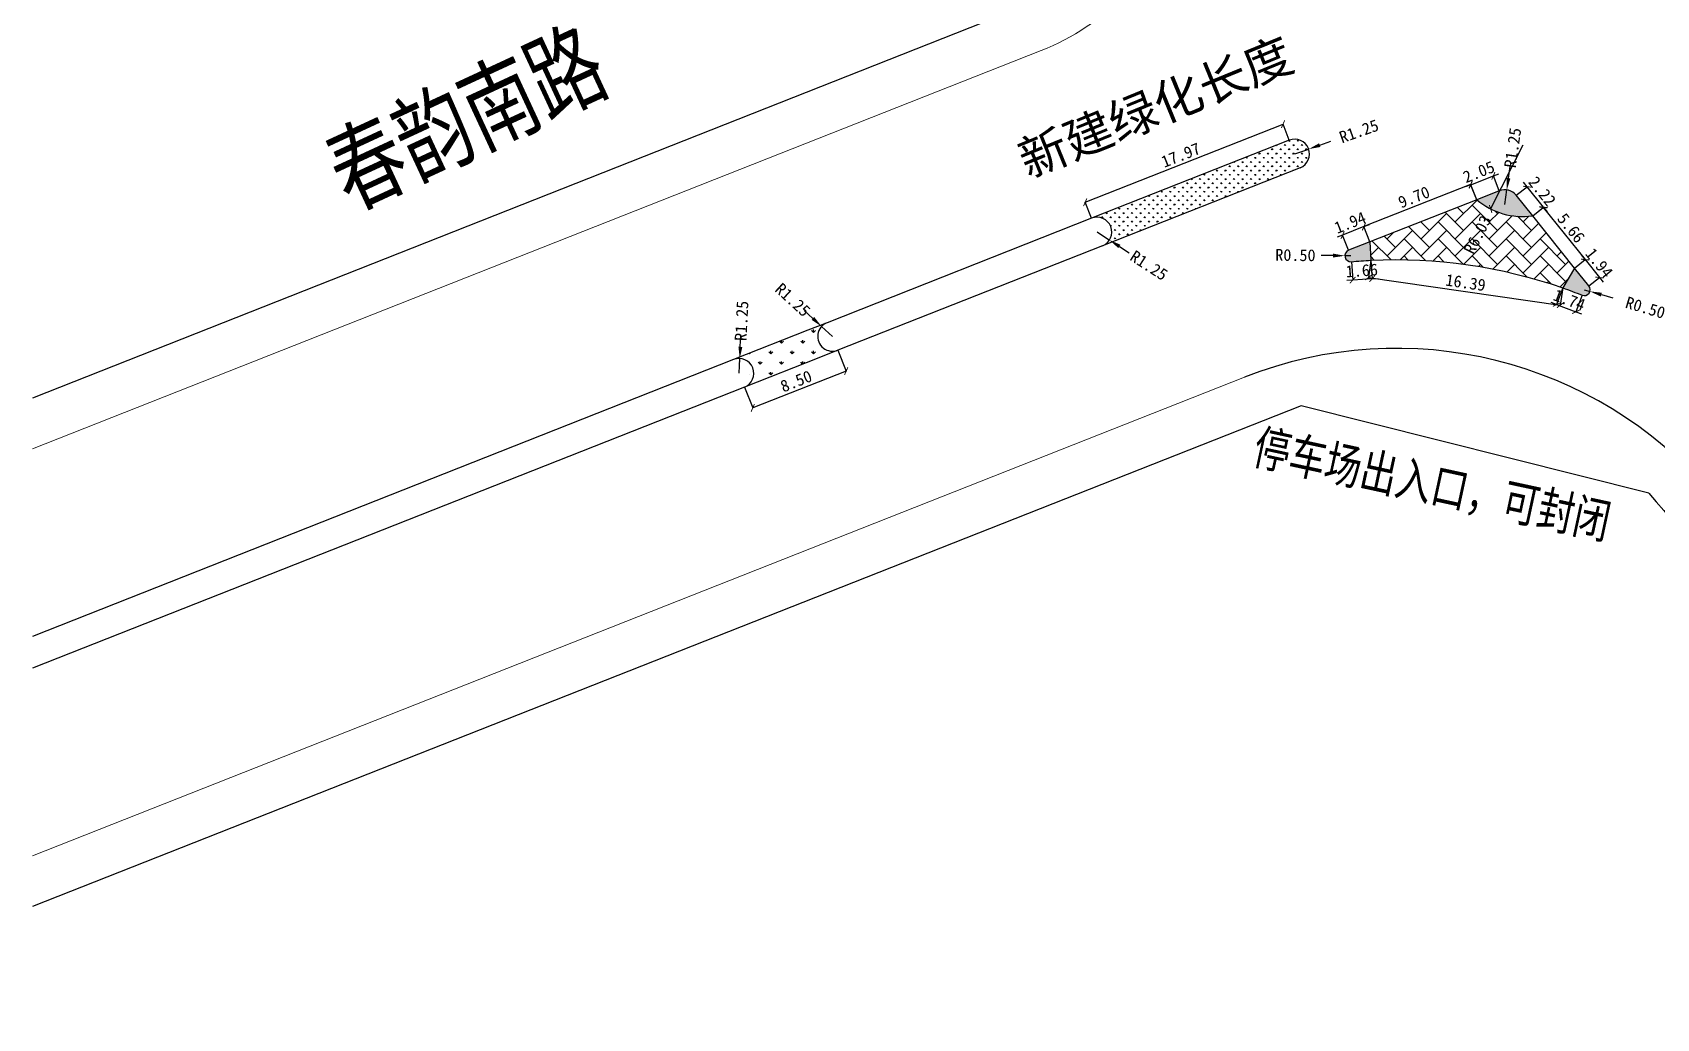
# Model space of a CAD drawing. Header units: millimetres. Extents: x 6299 to 195995, y 19522 to 226352.
# Drawn here: x 10130.2 to 10267.5, y 22331.6 to 22414.9 of the extents above; entities that cross this region are included whole.
import ezdxf

# ---------------------------------------------------------------- set-up
doc = ezdxf.new("R2010")
doc.units = ezdxf.units.MM
doc.linetypes.add('DASHDOT', pattern=[25.4, 12.7, -6.35, 0, -6.35])
for name, color, linetype in [('@-拆绿化长度', 5, 'Continuous'), ('@-道路名称', 7, 'Continuous'), ('@-道路红线', 1, 'Continuous'), ('@-隔离岛', 3, 'Continuous'), ('@-隔离岛标注', 7, 'Continuous'), ('ass', 7, 'Continuous'), ('RD-中线', 1, 'DASHDOT')]:
    doc.layers.add(name, color=color, linetype=linetype)
doc.layers.add('@-路缘石', color=7, linetype='Continuous', lineweight=0)
doc.layers.add('@-道路标线', color=7, linetype='Continuous', lineweight=0)
doc.styles.add('--黑体', font='simhei.ttf')
doc.styles.add('HZTXT', font='', dxfattribs={"width": 0.7, "height": 0.2})
doc.styles.add('黑体', font='simhei.ttf')
doc.styles.get('HZTXT').set_extended_font_data('NSimSun')
doc.dimstyles.new('标志标注', dxfattribs={"dimtxt": 1, "dimasz": 0.5, "dimexe": 0, "dimexo": 0, "dimgap": 0.25, "dimtad": 1, "dimzin": 0, "dimdsep": 46, "dimtxsty": '--黑体', "dimblk": 'ARCHTICK', "dimcen": 0.09, "dimadec": 0, "dimazin": 0, "dimtfac": 1, "dimtix": 1, "dimtmove": 2, "dimatfit": 0, "dimfxl": 1, "dimtolj": 1, "dimtzin": 0, "dimarcsym": 0})

# ---------------------------------------------------------------- blocks, each defined once
blk = doc.blocks.new('_ArchTick')
at = {"color": 0, "linetype": 'ByBlock', "const_width": 0.15}
blk.add_lwpolyline([(-0.5, -0.5), (0.5, 0.5)], dxfattribs=at)
blk = doc.blocks.new('*D11')
at = {"layer": '@-道路标线', "color": 0, "lineweight": -2, "ltscale": 1.5, "transparency": 16777216}
for p, q in [((10251.74, 22402.09), (10242.72, 22398.53)), ((10252.25, 22400.8), (10251.74, 22402.09)), ((10243.23, 22397.23), (10242.72, 22398.53))]:
    blk.add_line(p, q, dxfattribs=at)
at = {"layer": 'Defpoints', "color": 0, "ltscale": 1.5, "transparency": 16777216}
for p in [(10252.25, 22400.8, 0), (10242.72, 22398.53), (10243.23, 22397.23, 0)]:
    blk.add_point(p, dxfattribs=at)
at = {"layer": '@-道路标线', "color": 0, "lineweight": -2, "ltscale": 1.5, "transparency": 16777216, "xscale": 0.5, "yscale": 0.5, "zscale": 0.5}
for p, rotation in [((10251.74, 22402.09), 21.55299217261417), ((10242.72, 22398.53), 201.5529921726142)]:
    blk.add_blockref('_ArchTick', p, dxfattribs=dict(at, rotation=rotation))
at = {"layer": '@-道路标线', "color": 0, "ltscale": 1.5, "transparency": 16777216, "insert": (10246.95, 22401.02), "char_height": 1, "attachment_point": 5, "rotation": 21.553, "style": '--黑体'}
blk.add_mtext('\\A1;9.70', dxfattribs=at)
blk = doc.blocks.new('*D12')
at = {"layer": '@-道路标线', "color": 0, "lineweight": -2, "ltscale": 1.5, "transparency": 16777216}
for p, q in [((10253.66, 22402.82), (10254.13, 22403)), ((10251.75, 22402.07), (10251.29, 22401.88)), ((10251.75, 22402.07), (10253.66, 22402.82)), ((10252.25, 22400.8), (10251.75, 22402.07)), ((10254.16, 22401.55), (10253.66, 22402.82))]:
    blk.add_line(p, q, dxfattribs=at)
at = {"layer": 'Defpoints', "color": 0, "ltscale": 1.5, "transparency": 16777216}
for p in [(10253.66, 22402.82), (10252.25, 22400.8, 0), (10254.16, 22401.55, 0)]:
    blk.add_point(p, dxfattribs=at)
at = {"layer": '@-道路标线', "color": 0, "lineweight": -2, "ltscale": 1.5, "transparency": 16777216, "xscale": 0.5, "yscale": 0.5, "zscale": 0.5}
for p, rotation in [((10253.66, 22402.82), 201.552992172648), ((10251.75, 22402.07), 21.55299217264798)]:
    blk.add_blockref('_ArchTick', p, dxfattribs=dict(at, rotation=rotation))
at = {"layer": '@-道路标线', "color": 0, "ltscale": 1.5, "transparency": 16777216, "insert": (10252.43, 22403.15), "char_height": 1, "attachment_point": 5, "rotation": 21.553, "style": '--黑体'}
blk.add_mtext('\\A1;2.05', dxfattribs=at)
blk = doc.blocks.new('*D13')
at = {"layer": '@-道路标线', "color": 0, "lineweight": -2, "ltscale": 1.5, "transparency": 16777216}
for p, q in [((10255.6, 22401.17), (10256.51, 22401.9)), ((10256.51, 22401.9), (10256.2, 22402.29)), ((10257.9, 22400.17), (10256.51, 22401.9)), ((10256.99, 22399.44), (10257.9, 22400.17)), ((10257.9, 22400.17), (10258.21, 22399.78))]:
    blk.add_line(p, q, dxfattribs=at)
at = {"layer": 'Defpoints', "color": 0, "ltscale": 1.5, "transparency": 16777216}
for p in [(10256.51, 22401.9), (10255.6, 22401.17, 0), (10256.99, 22399.44, 0)]:
    blk.add_point(p, dxfattribs=at)
at = {"layer": '@-道路标线', "color": 0, "lineweight": -2, "ltscale": 1.5, "transparency": 16777216, "xscale": 0.5, "yscale": 0.5, "zscale": 0.5}
for p, rotation in [((10256.51, 22401.9), 308.700988388642), ((10257.9, 22400.17), 128.700988388642)]:
    blk.add_blockref('_ArchTick', p, dxfattribs=dict(at, rotation=rotation))
at = {"layer": '@-道路标线', "color": 0, "ltscale": 1.5, "transparency": 16777216, "insert": (10257.79, 22401.51), "char_height": 1, "attachment_point": 5, "rotation": 308.701, "style": '--黑体'}
blk.add_mtext('\\A1;2.22', dxfattribs=at)
blk = doc.blocks.new('*D14')
at = {"layer": '@-道路标线', "color": 0, "lineweight": -2, "ltscale": 1.5, "transparency": 16777216}
for p, q in [((10256.99, 22399.44), (10257.87, 22400.15)), ((10257.87, 22400.15), (10261.41, 22395.73)), ((10260.53, 22395.02), (10261.41, 22395.73))]:
    blk.add_line(p, q, dxfattribs=at)
at = {"layer": 'Defpoints', "color": 0, "ltscale": 1.5, "transparency": 16777216}
for p in [(10256.99, 22399.44), (10260.53, 22395.02, 0), (10261.41, 22395.73)]:
    blk.add_point(p, dxfattribs=at)
at = {"layer": '@-道路标线', "color": 0, "lineweight": -2, "ltscale": 1.5, "transparency": 16777216, "xscale": 0.5, "yscale": 0.5, "zscale": 0.5}
for p, rotation in [((10257.87, 22400.15), 128.7009883887915), ((10261.41, 22395.73), 308.7009883887915)]:
    blk.add_blockref('_ArchTick', p, dxfattribs=dict(at, rotation=rotation))
at = {"layer": '@-道路标线', "color": 0, "ltscale": 1.5, "transparency": 16777216, "insert": (10260.23, 22398.41), "char_height": 1, "attachment_point": 5, "rotation": 308.701, "style": '--黑体'}
blk.add_mtext('\\A1;5.66', dxfattribs=at)
blk = doc.blocks.new('*D15')
at = {"layer": '@-道路标线', "color": 0, "lineweight": -2, "ltscale": 1.5, "transparency": 16777216}
for p, q in [((10261.42, 22395.74), (10261.11, 22396.13)), ((10260.53, 22395.02), (10261.42, 22395.74)), ((10261.42, 22395.74), (10262.63, 22394.22)), ((10261.74, 22393.51), (10262.63, 22394.22)), ((10262.63, 22394.22), (10262.94, 22393.83))]:
    blk.add_line(p, q, dxfattribs=at)
at = {"layer": 'Defpoints', "color": 0, "ltscale": 1.5, "transparency": 16777216}
for p in [(10260.53, 22395.02), (10261.74, 22393.51, 0), (10262.63, 22394.22)]:
    blk.add_point(p, dxfattribs=at)
at = {"layer": '@-道路标线', "color": 0, "lineweight": -2, "ltscale": 1.5, "transparency": 16777216, "xscale": 0.5, "yscale": 0.5, "zscale": 0.5}
for p, rotation in [((10261.42, 22395.74), 308.7009883886936), ((10262.63, 22394.22), 128.7009883886937)]:
    blk.add_blockref('_ArchTick', p, dxfattribs=dict(at, rotation=rotation))
at = {"layer": '@-道路标线', "color": 0, "ltscale": 1.5, "transparency": 16777216, "insert": (10262.61, 22395.45), "char_height": 1, "attachment_point": 5, "rotation": 308.701, "style": '--黑体'}
blk.add_mtext('\\A1;1.94', dxfattribs=at)
blk = doc.blocks.new('*D16')
at = {"layer": '@-道路标线', "color": 0, "lineweight": -2, "ltscale": 1.5, "transparency": 16777216}
for p, q in [((10240.92, 22397.81), (10240.46, 22397.62)), ((10242.72, 22398.52), (10240.92, 22397.81)), ((10241.43, 22396.52), (10240.92, 22397.81)), ((10242.72, 22398.52), (10243.19, 22398.7)), ((10243.23, 22397.23), (10242.72, 22398.52))]:
    blk.add_line(p, q, dxfattribs=at)
at = {"layer": 'Defpoints', "color": 0, "ltscale": 1.5, "transparency": 16777216}
for p in [(10240.92, 22397.81), (10241.43, 22396.52, 0), (10243.23, 22397.23, 0)]:
    blk.add_point(p, dxfattribs=at)
at = {"layer": '@-道路标线', "color": 0, "lineweight": -2, "ltscale": 1.5, "transparency": 16777216, "xscale": 0.5, "yscale": 0.5, "zscale": 0.5}
for p, rotation in [((10242.72, 22398.52), 201.5529921726244), ((10240.92, 22397.81), 21.55299217262439)]:
    blk.add_blockref('_ArchTick', p, dxfattribs=dict(at, rotation=rotation))
at = {"layer": '@-道路标线', "color": 0, "ltscale": 1.5, "transparency": 16777216, "insert": (10241.55, 22398.86), "char_height": 1, "attachment_point": 5, "rotation": 21.553, "style": '--黑体'}
blk.add_mtext('\\A1;1.94', dxfattribs=at)
blk = doc.blocks.new('*D17')
at = {"layer": '@-道路标线', "color": 0, "lineweight": -2, "ltscale": 1.5, "transparency": 16777216}
for p, q in [((10241.66, 22395.56), (10241.77, 22394)), ((10243.31, 22395.68), (10243.42, 22394.12)), ((10241.77, 22394), (10241.27, 22393.97)), ((10243.42, 22394.12), (10241.77, 22394)), ((10243.42, 22394.12), (10243.92, 22394.15))]:
    blk.add_line(p, q, dxfattribs=at)
at = {"layer": 'Defpoints', "color": 0, "ltscale": 1.5, "transparency": 16777216}
for p in [(10241.66, 22395.56, 0), (10243.31, 22395.68, 0), (10241.77, 22394)]:
    blk.add_point(p, dxfattribs=at)
at = {"layer": '@-道路标线', "color": 0, "lineweight": -2, "ltscale": 1.5, "transparency": 16777216, "xscale": 0.5, "yscale": 0.5, "zscale": 0.5}
for p, rotation in [((10241.77, 22394), 4.034160500677793), ((10243.42, 22394.12), 184.0341605006778)]:
    blk.add_blockref('_ArchTick', p, dxfattribs=dict(at, rotation=rotation))
at = {"layer": '@-道路标线', "color": 0, "ltscale": 1.5, "transparency": 16777216, "insert": (10242.54, 22394.81), "char_height": 1, "attachment_point": 5, "rotation": 4.0342, "style": '--黑体'}
blk.add_mtext('\\A1;1.66', dxfattribs=at)
blk = doc.blocks.new('*D18')
at = {"layer": '@-道路标线', "color": 0, "lineweight": -2, "ltscale": 1.5, "transparency": 16777216}
for p, q in [((10243.31, 22395.68), (10243.1, 22394.22)), ((10243.1, 22394.22), (10259.32, 22391.88)), ((10259.53, 22393.34), (10259.32, 22391.88))]:
    blk.add_line(p, q, dxfattribs=at)
at = {"layer": 'Defpoints', "color": 0, "ltscale": 1.5, "transparency": 16777216}
for p in [(10243.31, 22395.68), (10259.53, 22393.34, 0), (10259.32, 22391.88)]:
    blk.add_point(p, dxfattribs=at)
at = {"layer": '@-道路标线', "color": 0, "lineweight": -2, "ltscale": 1.5, "transparency": 16777216, "xscale": 0.5, "yscale": 0.5, "zscale": 0.5}
for p, rotation in [((10243.1, 22394.22), 171.7973450419071), ((10259.32, 22391.88), 351.7973450419071)]:
    blk.add_blockref('_ArchTick', p, dxfattribs=dict(at, rotation=rotation))
at = {"layer": '@-道路标线', "color": 0, "ltscale": 1.5, "transparency": 16777216, "insert": (10251.32, 22393.79), "char_height": 1, "attachment_point": 5, "rotation": 351.7973, "style": '--黑体'}
blk.add_mtext('\\A1;16.39', dxfattribs=at)
blk = doc.blocks.new('*D19')
at = {"layer": '@-道路标线', "color": 0, "lineweight": -2, "ltscale": 1.5, "transparency": 16777216}
for p, q in [((10259.01, 22391.93), (10258.54, 22392.1)), ((10259.53, 22393.34), (10259.01, 22391.93)), ((10261.16, 22392.73), (10260.64, 22391.32)), ((10259.01, 22391.93), (10260.64, 22391.32)), ((10260.64, 22391.32), (10261.1, 22391.14))]:
    blk.add_line(p, q, dxfattribs=at)
at = {"layer": 'Defpoints', "color": 0, "ltscale": 1.5, "transparency": 16777216}
for p in [(10259.53, 22393.34), (10261.16, 22392.73, 0), (10260.64, 22391.32)]:
    blk.add_point(p, dxfattribs=at)
at = {"layer": '@-道路标线', "color": 0, "lineweight": -2, "ltscale": 1.5, "transparency": 16777216, "xscale": 0.5, "yscale": 0.5, "zscale": 0.5}
for p, rotation in [((10259.01, 22391.93), 339.5047621727628), ((10260.64, 22391.32), 159.5047621727627)]:
    blk.add_blockref('_ArchTick', p, dxfattribs=dict(at, rotation=rotation))
at = {"layer": '@-道路标线', "color": 0, "ltscale": 1.5, "transparency": 16777216, "insert": (10260.08, 22392.32), "char_height": 1, "attachment_point": 5, "rotation": 339.5048, "style": '--黑体'}
blk.add_mtext('\\A1;1.74', dxfattribs=at)
blk = doc.blocks.new('*D20')
at = {"layer": '@-隔离岛标注', "color": 0, "lineweight": -2, "transparency": 16777216}
for p, q in [((10254.94, 22402.62), (10255.08, 22403.61)), ((10254.62, 22400.39), (10254.8, 22401.63))]:
    blk.add_line(p, q, dxfattribs=at)
at = {"layer": '@-隔离岛标注', "color": 0, "transparency": 16777216}
blk.add_solid([(10254.77, 22402.64), (10255.1, 22402.59), (10254.8, 22401.63)], dxfattribs=at)
at = {"layer": 'Defpoints', "color": 0, "transparency": 16777216}
for p in [(10254.8, 22401.63, 0), (10254.62, 22400.39, 0)]:
    blk.add_point(p, dxfattribs=at)
at = {"layer": '@-隔离岛标注', "color": 0, "transparency": 16777216, "insert": (10255.3, 22405.19), "char_height": 1, "attachment_point": 5, "rotation": 81.9294, "style": '--黑体'}
blk.add_mtext('\\A1;R1.25', dxfattribs=at)
blk = doc.blocks.new('*D21')
at = {"layer": '@-隔离岛标注', "color": 0, "lineweight": -2, "transparency": 16777216}
blk.add_line((10256.14, 22405.41), (10253.43, 22400.02), dxfattribs=at)
at = {"layer": 'Defpoints', "color": 0, "transparency": 16777216}
for p in [(10256.14, 22405.41, 0), (10253.43, 22400.02, 0)]:
    blk.add_point(p, dxfattribs=at)
at = {"layer": '@-隔离岛标注', "color": 0, "lineweight": -2, "transparency": 16777216, "xscale": 0.5, "yscale": 0.5, "zscale": 0.5, "rotation": 243.2208362212343}
blk.add_blockref('_ArchTick', (10253.43, 22400.02), dxfattribs=at)
at = {"layer": '@-隔离岛标注', "color": 0, "transparency": 16777216, "insert": (10252.32, 22397.84), "char_height": 1, "attachment_point": 5, "rotation": 63.2208, "style": '--黑体'}
blk.add_mtext('\\A1;R6.03', dxfattribs=at)
blk = doc.blocks.new('*D22')
at = {"layer": '@-隔离岛标注', "color": 0, "lineweight": -2, "transparency": 16777216}
for p, q in [((10261.35, 22393.19), (10261.83, 22393.05)), ((10262.79, 22392.77), (10263.75, 22392.49))]:
    blk.add_line(p, q, dxfattribs=at)
at = {"layer": '@-隔离岛标注', "color": 0, "transparency": 16777216}
blk.add_solid([(10262.83, 22392.93), (10262.74, 22392.61), (10261.83, 22393.05)], dxfattribs=at)
at = {"layer": 'Defpoints', "color": 0, "transparency": 16777216}
for p in [(10261.35, 22393.19, 0), (10261.83, 22393.05, 0)]:
    blk.add_point(p, dxfattribs=at)
at = {"layer": '@-隔离岛标注', "color": 0, "transparency": 16777216, "insert": (10266.51, 22391.67), "char_height": 1, "attachment_point": 5, "rotation": 343.5436, "style": '--黑体'}
blk.add_mtext('\\A1;R0.50', dxfattribs=at)
blk = doc.blocks.new('*D23')
at = {"layer": '@-隔离岛标注', "color": 0, "lineweight": -2, "transparency": 16777216}
for p, q in [((10240.11, 22396.08), (10239.11, 22396.09)), ((10241.61, 22396.06), (10241.11, 22396.06))]:
    blk.add_line(p, q, dxfattribs=at)
at = {"layer": '@-隔离岛标注', "color": 0, "transparency": 16777216}
blk.add_solid([(10240.11, 22396.24), (10240.11, 22395.91), (10241.11, 22396.06)], dxfattribs=at)
at = {"layer": 'Defpoints', "color": 0, "transparency": 16777216}
for p in [(10241.11, 22396.06, 0), (10241.61, 22396.06, 0)]:
    blk.add_point(p, dxfattribs=at)
at = {"layer": '@-隔离岛标注', "color": 0, "transparency": 16777216, "insert": (10236.93, 22396.11), "char_height": 1, "attachment_point": 5, "rotation": 359.3359, "style": '--黑体'}
blk.add_mtext('\\A1;R0.50', dxfattribs=at)
blk = doc.blocks.new('*D35')
at = {"layer": '@-拆绿化长度', "color": 0, "lineweight": -2, "ltscale": 1.5, "transparency": 16777216}
for p, q in [((10198.26, 22388.08), (10198.96, 22386.31)), ((10198.96, 22386.31), (10191.06, 22383.19)), ((10190.36, 22384.95), (10191.06, 22383.19))]:
    blk.add_line(p, q, dxfattribs=at)
at = {"layer": 'Defpoints', "color": 0, "ltscale": 1.5, "transparency": 16777216}
for p in [(10198.26, 22388.08, 0), (10190.36, 22384.95, 0), (10191.06, 22383.19)]:
    blk.add_point(p, dxfattribs=at)
at = {"layer": '@-拆绿化长度', "color": 0, "lineweight": -2, "ltscale": 1.5, "transparency": 16777216, "xscale": 0.5, "yscale": 0.5, "zscale": 0.5}
for p, rotation in [((10198.96, 22386.31), 21.55299217259843), ((10191.06, 22383.19), 201.5529921725984)]:
    blk.add_blockref('_ArchTick', p, dxfattribs=dict(at, rotation=rotation))
at = {"layer": '@-拆绿化长度', "color": 0, "ltscale": 1.5, "transparency": 16777216, "insert": (10194.73, 22385.45), "char_height": 1, "attachment_point": 5, "rotation": 21.553, "style": '--黑体'}
blk.add_mtext('\\A1;8.50', dxfattribs=at)
blk = doc.blocks.new('*D38')
at = {"layer": '@-隔离岛标注', "color": 0, "lineweight": -2, "ltscale": 1.5, "transparency": 16777216}
for p, q in [((10219.16, 22400.58), (10235.88, 22407.18)), ((10236.41, 22405.83), (10235.88, 22407.18)), ((10219.7, 22399.23), (10219.16, 22400.58))]:
    blk.add_line(p, q, dxfattribs=at)
at = {"layer": 'Defpoints', "color": 0, "ltscale": 1.5, "transparency": 16777216}
for p in [(10235.88, 22407.18), (10236.41, 22405.83, 0), (10219.7, 22399.23, 0)]:
    blk.add_point(p, dxfattribs=at)
at = {"layer": '@-隔离岛标注', "color": 0, "lineweight": -2, "ltscale": 1.5, "transparency": 16777216, "xscale": 0.5, "yscale": 0.5, "zscale": 0.5}
for p, rotation in [((10235.88, 22407.18), 21.55299217260884), ((10219.16, 22400.58), 201.5529921726089)]:
    blk.add_blockref('_ArchTick', p, dxfattribs=dict(at, rotation=rotation))
at = {"layer": '@-隔离岛标注', "color": 0, "ltscale": 1.5, "transparency": 16777216, "insert": (10227.24, 22404.57), "char_height": 1, "attachment_point": 5, "rotation": 21.553, "style": '--黑体'}
blk.add_mtext('\\A1;17.97', dxfattribs=at)
blk = doc.blocks.new('*D39')
at = {"layer": '@-隔离岛标注', "color": 0, "lineweight": -2, "transparency": 16777216}
for p, q in [((10238.99, 22405.42), (10239.93, 22405.75)), ((10236.87, 22404.67), (10238.05, 22405.08))]:
    blk.add_line(p, q, dxfattribs=at)
at = {"layer": '@-隔离岛标注', "color": 0, "transparency": 16777216}
blk.add_solid([(10238.93, 22405.57), (10239.04, 22405.26), (10238.05, 22405.08)], dxfattribs=at)
at = {"layer": 'Defpoints', "color": 0, "transparency": 16777216}
for p in [(10236.87, 22404.67, 0), (10238.05, 22405.08, 0)]:
    blk.add_point(p, dxfattribs=at)
at = {"layer": '@-隔离岛标注', "color": 0, "transparency": 16777216, "insert": (10242.3, 22406.59), "char_height": 1, "attachment_point": 5, "rotation": 19.4357, "style": '--黑体'}
blk.add_mtext('\\A1;R1.25', dxfattribs=at)
blk = doc.blocks.new('*D42')
at = {"layer": '@-隔离岛标注', "color": 0, "lineweight": -2, "transparency": 16777216}
for p, q in [((10196.15, 22390.76), (10195.41, 22391.44)), ((10197.8, 22389.24), (10196.88, 22390.08))]:
    blk.add_line(p, q, dxfattribs=at)
at = {"layer": '@-隔离岛标注', "color": 0, "transparency": 16777216}
blk.add_solid([(10196.26, 22390.88), (10196.03, 22390.64), (10196.88, 22390.08)], dxfattribs=at)
at = {"layer": 'Defpoints', "color": 0, "transparency": 16777216}
for p in [(10196.88, 22390.08, 0), (10197.8, 22389.24, 0)]:
    blk.add_point(p, dxfattribs=at)
at = {"layer": '@-隔离岛标注', "color": 0, "transparency": 16777216, "insert": (10194.44, 22392.33), "char_height": 1, "attachment_point": 5, "rotation": 317.4375, "style": '--黑体'}
blk.add_mtext('\\A1;R1.25', dxfattribs=at)
blk = doc.blocks.new('*D43')
at = {"layer": '@-隔离岛标注', "color": 0, "lineweight": -2, "transparency": 16777216}
for p, q in [((10190.01, 22388.36), (10190.06, 22389.36)), ((10189.9, 22386.12), (10189.96, 22387.36))]:
    blk.add_line(p, q, dxfattribs=at)
at = {"layer": '@-隔离岛标注', "color": 0, "transparency": 16777216}
blk.add_solid([(10189.85, 22388.37), (10190.18, 22388.35), (10189.96, 22387.36)], dxfattribs=at)
at = {"layer": 'Defpoints', "color": 0, "transparency": 16777216}
for p in [(10189.96, 22387.36, 0), (10189.9, 22386.12, 0)]:
    blk.add_point(p, dxfattribs=at)
at = {"layer": '@-隔离岛标注', "color": 0, "transparency": 16777216, "insert": (10190.12, 22390.55), "char_height": 1, "attachment_point": 5, "rotation": 87.0855, "style": '--黑体'}
blk.add_mtext('\\A1;R1.25', dxfattribs=at)
blk = doc.blocks.new('*D44')
at = {"layer": '@-隔离岛标注', "color": 0, "lineweight": -2, "transparency": 16777216}
for p, q in [((10220.16, 22398.07), (10221.21, 22397.39)), ((10222.05, 22396.85), (10222.89, 22396.31))]:
    blk.add_line(p, q, dxfattribs=at)
at = {"layer": '@-隔离岛标注', "color": 0, "transparency": 16777216}
blk.add_solid([(10222.14, 22396.99), (10221.96, 22396.71), (10221.21, 22397.39)], dxfattribs=at)
at = {"layer": 'Defpoints', "color": 0, "transparency": 16777216}
for p in [(10220.16, 22398.07, 0), (10221.21, 22397.39, 0)]:
    blk.add_point(p, dxfattribs=at)
at = {"layer": '@-隔离岛标注', "color": 0, "transparency": 16777216, "insert": (10224.55, 22395.24), "char_height": 1, "attachment_point": 5, "rotation": 327.2349, "style": '--黑体'}
blk.add_mtext('\\A1;R1.25', dxfattribs=at)

msp = doc.modelspace()

# ---------------------------------------------------------------- hatches: boundary and pattern name
at = {"layer": '@-拆绿化长度', "ltscale": 1.5}
h = msp.add_hatch(dxfattribs=at)
h.set_pattern_fill('GRASS', color=8, scale=0.05, style=0)
h.paths.add_polyline_path([(10222.532, 22485.577, -1), (10221.165, 22484.96), (10218.222, 22489.967), (10217.917, 22489.835, 0.0122373), (10226.352, 22471.635), (10228.59, 22472.74, -0.0087037)])
h.paths.add_polyline_path([(10228.59, 22472.74), (10226.352, 22471.635, 0.0037301), (10229.099, 22466.172, 0.9399683), (10231.337, 22467.276, -0.0037495)])
h.paths.add_polyline_path([(10297.599, 22373.426, 0.4012885), (10295.871, 22373.421, 0.0050693), (10301.604, 22367.428, -0.2080269), (10302.169, 22367.221), (10310.221, 22360.327), (10310.366, 22360.476, -0.0110043)])
h.paths.add_polyline_path([(10295.871, 22373.421, 0.3956486), (10295.783, 22371.713, 0.0048576), (10301.079, 22366.179, -0.6231695), (10301.604, 22367.428, -0.0050693)])
h.paths.add_polyline_path([(10306.627, 22357.162), (10311.807, 22362.503), (10309.412, 22364.826), (10304.231, 22359.486)], flags=9)
h = msp.add_hatch(dxfattribs=at)
h.set_pattern_fill('GRASS', color=8, scale=0.05, style=0)
edge = h.paths.add_edge_path()
edge.add_arc((10196.844, 22388.584), 1.884, 74.58641, 193.75931, ccw=False)
edge.add_line((10197.345, 22390.401), (10189.439, 22387.278))
edge.add_arc((10189.898, 22386.116), 1.25, 21.55299, 111.55299, ccw=False)
edge.add_line((10191.061, 22386.575), (10195.014, 22388.136))
edge = h.paths.add_edge_path()
edge.add_arc((10196.176, 22388.595), 1.25, 201.55299, 291.55299, ccw=False)
edge.add_line((10195.014, 22388.136), (10191.061, 22386.575))
edge.add_arc((10189.898, 22386.116), 1.25, -68.44701, 21.55299, ccw=False)
edge.add_line((10190.358, 22384.953), (10196.636, 22387.433))
h = msp.add_hatch(dxfattribs=at)
h.set_pattern_fill('GRASS', color=8, scale=0.05, style=0)
h.paths.add_polyline_path([(10197.345, 22390.401), (10195.717, 22389.758), (10189.439, 22387.278, -1), (10190.358, 22384.953), (10196.636, 22387.433), (10198.241, 22388.067), (10198.263, 22388.076, -1)])
at = {"layer": '@-隔离岛', "ltscale": 1.5}
h = msp.add_hatch(dxfattribs=at)
h.set_pattern_fill('GRASS', color=256, scale=0.02, angle=-2e-09, style=0)
h.paths.add_polyline_path([(10244.659, 22423.331), (10243.222, 22425.551, 0.2566518), (10242.121, 22420.72), (10244.069, 22421.489, 0.4735277)])
h.paths.add_polyline_path([(10233.82, 22419.746, -0.0167792), (10232.94, 22418.048, 0.7059666), (10233.56, 22417.338), (10235.051, 22417.927)])
h.paths.add_polyline_path([(10255.597, 22401.172, 0.3290347), (10254.162, 22401.553), (10252.253, 22400.799, 0.2135331), (10256.988, 22399.437)])
h.paths.add_polyline_path([(10261.739, 22393.506), (10260.526, 22395.021), (10259.535, 22393.338, -0.01023), (10261.164, 22392.729, 0.7698845)])
h.paths.add_polyline_path([(10243.229, 22397.235), (10241.428, 22396.524, 0.8662091), (10241.657, 22395.56, -0.0097433), (10243.309, 22395.677)])
edge = h.paths.add_edge_path()
edge.add_arc((10208.093, 22432.009), 28.5, 1.23128, 4.39974)
edge.add_arc((10237.008, 22434.234), 0.5, 32.9084, 184.39974, ccw=False)
edge.add_line((10237.428, 22434.505), (10238.454, 22432.92))
edge.add_line((10238.454, 22432.92), (10236.587, 22432.621))
h = msp.add_hatch(dxfattribs=at)
h.set_pattern_fill('GRASS', color=256, scale=0.02, angle=-2e-09, style=0)
h.paths.add_polyline_path([(10237.327, 22403.505, 1), (10236.408, 22405.83), (10219.697, 22399.229, -1), (10220.615, 22396.904)])
h = msp.add_hatch(dxfattribs=at)
h.set_pattern_fill('AR-HBONE', color=30, scale=0.01, angle=-2e-09, style=0)
h.paths.add_polyline_path([(10256.988, 22399.437, -0.2135331), (10252.253, 22400.799), (10243.229, 22397.235), (10243.309, 22395.677, -0.0973491), (10259.535, 22393.338), (10260.526, 22395.021)])

# ---------------------------------------------------------------- linework, layer by layer
at = {"layer": '@-拆绿化长度', "color": 8, "linetype": 'Continuous', "ltscale": 0.01, "elevation": 0, "flags": 128}
for points in [[(10195.717, 22389.758), (10189.439, 22387.278)], [(10197.345, 22390.401), (10195.717, 22389.758)], [(10198.241, 22388.067), (10196.636, 22387.433)], [(10196.636, 22387.433), (10190.358, 22384.953)]]:
    msp.add_lwpolyline(points, dxfattribs=at)
at = {"layer": '@-拆绿化长度', "color": 8, "linetype": 'Continuous', "ltscale": 0.01}
msp.add_arc((10220.156, 22398.067, 0), 1.25, 291.55299, 111.55299, dxfattribs=at)
at = {"layer": '@-路缘石', "color": 0, "elevation": 0}
msp.add_lwpolyline([(10215.441, 22413.407, 0.4570145), (10225.449, 22441.948)], format="xyb", dxfattribs=at)
for points in [[(10215.441, 22413.407), (10130.179, 22379.731)], [(10232.614, 22385.785), (10130.179, 22345.325)]]:
    msp.add_lwpolyline(points, dxfattribs=at)
at = {"layer": '@-道路红线', "elevation": 0}
for points in [[(10213.971, 22417.128), (10130.179, 22384.031)], [(10237.406, 22383.377), (10130.179, 22341.024)], [(10266.803, 22375.992), (10237.406, 22383.377)], [(10266.803, 22375.992), (10237.406, 22383.377)]]:
    msp.add_lwpolyline(points, dxfattribs=at)
msp.add_lwpolyline([(10266.803, 22375.992, 0.0362901), (10310.317, 22331.558, 0.0362901)], format="xyb", dxfattribs=at)
msp.add_lwpolyline([(10266.803, 22375.992, 0.0362901), (10310.317, 22331.558, 0.0362901)], format="xyb", dxfattribs=at)
at = {"layer": '@-隔离岛', "linetype": 'Continuous', "elevation": 0, "flags": 128}
for points in [[(10256.988, 22399.437), (10255.597, 22401.172, 0.3290347), (10254.162, 22401.553)], [(10243.229, 22397.235), (10241.428, 22396.524, 0.8662091), (10241.657, 22395.56, -0.0097433), (10243.309, 22395.677)], [(10243.309, 22395.677, -0.0972789), (10259.524, 22393.342, -0.0972789)], [(10259.524, 22393.342, -0.0102996), (10261.164, 22392.729, 0.7698845), (10261.739, 22393.506), (10260.526, 22395.021)]]:
    msp.add_lwpolyline(points, format="xyb", dxfattribs=at)
for points in [[(10252.253, 22400.799), (10243.229, 22397.235)], [(10254.162, 22401.553), (10252.253, 22400.799)], [(10260.526, 22395.021), (10256.988, 22399.437)]]:
    msp.add_lwpolyline(points, dxfattribs=at)
at = {"layer": '@-隔离岛', "ltscale": 1.5, "elevation": 0}
for points in [[(10243.229, 22397.235), (10243.309, 22395.677)], [(10260.526, 22395.021), (10259.535, 22393.338)]]:
    msp.add_lwpolyline(points, dxfattribs=at)
at = {"layer": '@-隔离岛', "ltscale": 1.5}
msp.add_arc((10256.143, 22405.408, 0), 6.031, 229.83786, 278.05194, dxfattribs=at)
at = {"layer": 'ass', "color": 0, "linetype": 'Continuous', "elevation": 0, "flags": 128}
msp.add_lwpolyline([(10272.01, 22376.052, 0.3194373), (10232.614, 22385.785)], format="xyb", dxfattribs=at)
at = {"layer": 'RD-中线', "color": 3, "linetype": 'Continuous', "elevation": 0}
for points in [[(10236.408, 22405.83), (10219.697, 22399.229)], [(10237.327, 22403.505), (10220.615, 22396.904)], [(10219.697, 22399.229), (10197.345, 22390.401)], [(10220.615, 22396.904), (10198.241, 22388.067)], [(10189.439, 22387.278), (10130.179, 22363.872)], [(10190.358, 22384.953), (10130.179, 22361.184)]]:
    msp.add_lwpolyline(points, dxfattribs=at)
at = {"layer": 'RD-中线', "color": 3, "linetype": 'Continuous'}
for centre, start, end in [((10236.867, 22404.668, 0), 291.55299, 111.55299), ((10197.804, 22389.238, 0), 111.55299, 291.55299), ((10189.898, 22386.116, 0), 291.55299, 111.55299)]:
    msp.add_arc(centre, 1.25, start, end, dxfattribs=at)

# ---------------------------------------------------------------- texts
at = {"layer": '@-拆绿化长度', "linetype": 'Continuous', "insert": (10213.176, 22405.369), "char_height": 3, "width": 38.18432, "attachment_point": 1, "rotation": 22.25814, "style": '黑体'}
msp.add_mtext('{\\C0;新建绿化长度}', dxfattribs=at)
at = {"layer": '@-道路名称', "color": 7, "style": 'HZTXT', "width": 0.75}
for s, height, rotation, p in [('春韵南路', 6, 24.87476, (10156.974, 22399.858, 0)), ('停车场出入口，可封闭', 3, 347.82059, (10233.181, 22378.519, 0))]:
    msp.add_text(s, height=height, rotation=rotation, dxfattribs=at).set_placement(p)

# ---------------------------------------------------------------- dimensions: what is measured, and where the dimension line sits
at = {"layer": '@-拆绿化长度', "ltscale": 1.5}
dim = msp.add_aligned_dim(p1=(10198.263, 22388.076, 0), p2=(10190.358, 22384.953, 0), distance=1.9, dimstyle='标志标注', dxfattribs=at)
dim.commit()
dim.dimension.update_dxf_attribs({"geometry": '*D35', "text_midpoint": (10194.731, 22385.45)})
at = {"layer": '@-道路标线', "ltscale": 1.5}
for p1, p2, distance, picture, middle in [((10252.253, 22400.799, 0), (10254.162, 22401.553, 0), 1.362, '*D12', (10252.43, 22403.146)), ((10252.253, 22400.799, 0), (10243.229, 22397.235, 0), -1.393, '*D11', (10246.952, 22401.016)), ((10256.988, 22399.437, 0), (10255.597, 22401.172, 0), -1.171, '*D13', (10257.791, 22401.506)), ((10256.988, 22399.437), (10260.526, 22395.021, 0), 1.137, '*D14', (10260.229, 22398.408)), ((10243.229, 22397.235, 0), (10241.428, 22396.524, 0), -1.381, '*D16', (10241.546, 22398.861)), ((10260.526, 22395.021), (10261.739, 22393.506, 0), 1.143, '*D15', (10262.61, 22395.447)), ((10243.309, 22395.677, 0), (10241.657, 22395.56, 0), 1.564, '*D17', (10242.54, 22394.807)), ((10243.309, 22395.677), (10259.535, 22393.338, 0), -1.472, '*D18', (10251.319, 22393.792)), ((10259.535, 22393.338), (10261.164, 22392.729, 0), -1.508, '*D19', (10260.084, 22392.324))]:
    dim = msp.add_aligned_dim(p1=p1, p2=p2, distance=distance, dimstyle='标志标注', dxfattribs=at)
    dim.commit()
    dim.dimension.update_dxf_attribs({"geometry": picture, "text_midpoint": middle})
at = {"layer": '@-隔离岛标注', "ltscale": 1.5}
dim = msp.add_aligned_dim(p1=(10219.697, 22399.229, 0), p2=(10236.408, 22405.83, 0), distance=1.448, dimstyle='标志标注', dxfattribs=at)
dim.commit()
dim.dimension.update_dxf_attribs({"geometry": '*D38', "text_midpoint": (10227.245, 22404.574)})
at = {"layer": '@-隔离岛标注'}
for center, mpoint, picture, middle in [((10236.867, 22404.668, 0), (10238.046, 22405.083, 0), '*D39', (10242.303, 22406.586)), ((10254.621, 22400.391, 0), (10254.797, 22401.628, 0), '*D20', (10255.302, 22405.193)), ((10220.156, 22398.067, 0), (10221.207, 22397.39, 0), '*D44', (10224.548, 22395.24)), ((10241.612, 22396.058, 0), (10241.112, 22396.064, 0), '*D23', (10236.932, 22396.113)), ((10197.804, 22389.238, 0), (10196.883, 22390.084, 0), '*D42', (10194.438, 22392.329)), ((10189.898, 22386.116, 0), (10189.962, 22387.364, 0), '*D43', (10190.124, 22390.549)), ((10261.348, 22393.194, 0), (10261.828, 22393.052, 0), '*D22', (10266.506, 22391.67))]:
    dim = msp.add_radius_dim(center=center, mpoint=mpoint, dimstyle='标志标注', override={"dimasz": 1, "dimsah": 1}, dxfattribs=at)
    dim.commit()
    dim.dimension.update_dxf_attribs({"geometry": picture, "text_midpoint": middle, "dimtype": 164})
dim = msp.add_radius_dim(center=(10256.143, 22405.408, 0), mpoint=(10253.425, 22400.024, 0), dimstyle='标志标注', dxfattribs=at)
dim.commit()
dim.dimension.update_dxf_attribs({"geometry": '*D21', "text_midpoint": (10252.321, 22397.835), "dimtype": 164})

doc.saveas('drawing.dxf')
